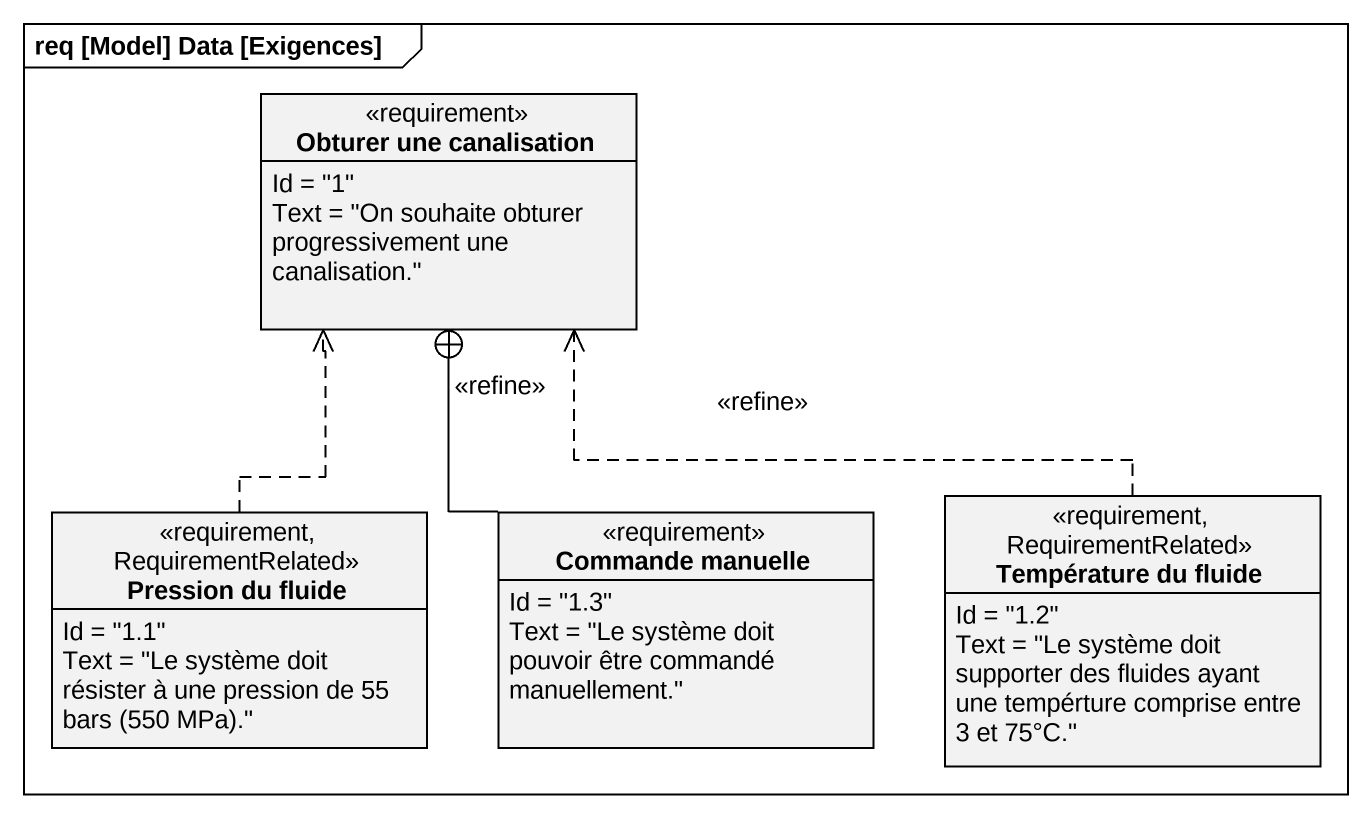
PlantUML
@startuml
mainframe req [Model] Data [Exigences]
hide circle
hide empty members
class "Obturer une canalisation" as Obturer_une_canalisation <<requirement>> {
  Id = "1"
  Text = "On souhaite obturer progressivement une canalisation."
}
class "Pression du fluide" as Pression_du_fluide <<requirement, RequirementRelated>> {
  Id = "1.1"
  {field} Text = "Le système doit résister à une pression de 55 bars (550 MPa)."
}
class "Commande manuelle" as Commande_manuelle <<requirement>> {
  Id = "1.3"
  Text = "Le système doit pouvoir être commandé manuellement."
}
class "Température du fluide" as Température_du_fluide <<requirement, RequirementRelated>> {
  Id = "1.2"
  Text = "Le système doit supporter des fluides ayant une tempérture comprise entre 3 et 75°C."
}
Pression_du_fluide .up.> Obturer_une_canalisation : <<refine>>
Commande_manuelle -up-+ Obturer_une_canalisation
Température_du_fluide .up.> Obturer_une_canalisation : <<refine>>
@enduml
